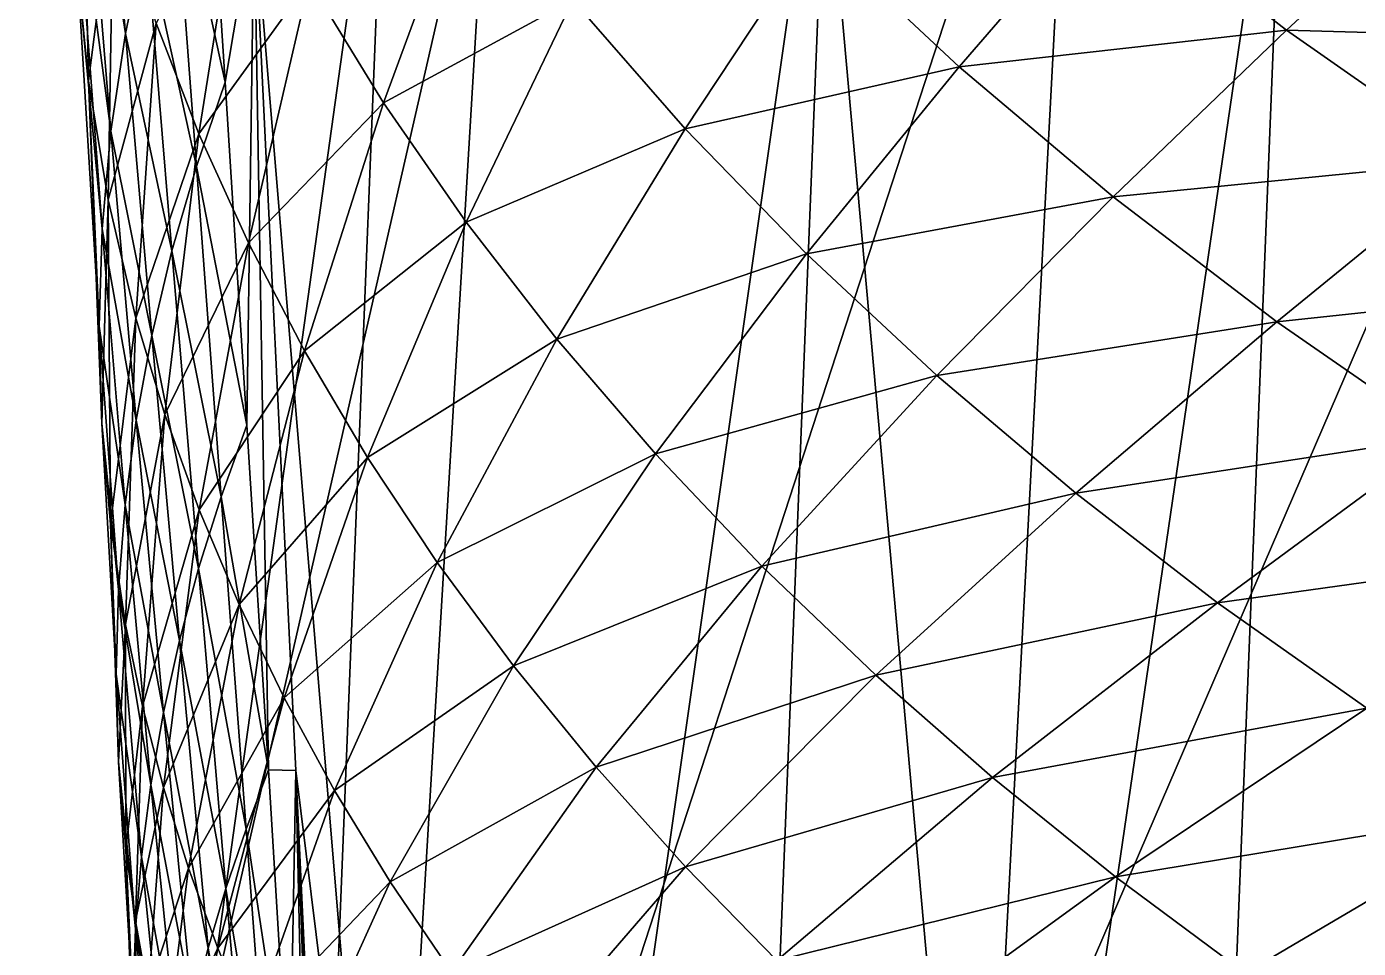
# Model space of a CAD drawing. Extents: x -53 to 3.8, y 0 to 88.2.
# Drawn here: x -45.78 to -44.886, y 13.603 to 14.223 of the extents above; entities that cross this region are included whole.
import ezdxf

# ---------------------------------------------------------------- set-up
doc = ezdxf.new("R2010")
doc.units = 0

msp = doc.modelspace()

# ---------------------------------------------------------------- linework, layer by layer
for points in [[(-45.38, 15.8717, 10.8239), (-45.5381, 13.2264, 11.0526), (-45.6277, 14.3007, 10.2354)], [(-45.5381, 13.2264, 11.0526), (-45.38, 15.8717, 10.8239), (-45.1428, 13.2264, 12.8948)], [(-45.1428, 13.2264, 12.8948), (-45.38, 15.8717, 10.8239), (-45.0031, 15.8717, 12.6278)], [(-45.0031, 15.8717, 12.6278), (-44.7475, 13.2264, 14.7369), (-45.1428, 13.2264, 12.8948)], [(-44.6262, 15.8717, 14.4318), (-44.7475, 13.2264, 14.7369), (-45.0031, 15.8717, 12.6278)], [(-45.9621, 15.7213), (-45.6309, 15.462), (-46.4943, 10.7043)], [(-46.4943, 10.7043), (-45.6309, 15.462), (-46.3078, 10.7126)], [(-45.6309, 15.462), (-45.2739, 15.2377), (-46.3078, 10.7126)], [(-46.3078, 10.7126), (-45.2739, 15.2377), (-44.8955, 15.051)], [(-44.8955, 15.051), (-44.5001, 14.904), (-46.3078, 10.7126)], [(-44.5001, 14.904), (-44.0915, 14.798), (-46.3078, 10.7126)], [(-46.3078, 10.7126), (-44.0915, 14.798), (-43.6745, 14.734)], [(-43.6745, 14.734), (-43.253, 14.7126), (-46.3078, 10.7126)], [(-46.3078, 10.7126), (-5.90286, 14.7126), (-2.82602, 10.7126)], [(-43.253, 14.7126), (-5.90286, 14.7126), (-46.3078, 10.7126)], [(-45.7459, 14.4191, 9.32061), (-45.7379, 14.4971, 9.44075), (-45.714, 14.2179, 9.71043)], [(-45.714, 14.2179, 9.71043), (-45.7379, 14.4971, 9.44075), (-45.7004, 14.2834, 9.81489)], [(-45.5379, 14.4258, 23.3155), (-45.9396, 11.5406, 23.282), (-45.6534, 11.5406, 23.7551)], [(-45.8242, 14.4258, 22.8472), (-45.9396, 11.5406, 23.282), (-45.5379, 14.4258, 23.3155)], [(-45.6534, 11.5406, 23.7551), (-45.2414, 14.4258, 23.7774), (-45.5379, 14.4258, 23.3155)], [(-45.3569, 11.5406, 24.2219), (-45.2414, 14.4258, 23.7774), (-45.6534, 11.5406, 23.7551)], [(-45.3569, 11.5406, 24.2219), (-44.9348, 14.4258, 24.2327), (-45.2414, 14.4258, 23.7774)], [(-45.0502, 11.5406, 24.682), (-44.9348, 14.4258, 24.2327), (-45.3569, 11.5406, 24.2219)], [(-44.6182, 14.4258, 24.6811), (-45.0502, 11.5406, 24.682), (-44.7333, 11.5406, 25.1353)], [(-44.9348, 14.4258, 24.2327), (-45.0502, 11.5406, 24.682), (-44.6182, 14.4258, 24.6811)], [(-45.7487, 14.3412, 9.20019), (-45.7459, 14.4191, 9.32061), (-45.7238, 14.1524, 9.60558)], [(-45.7238, 14.1524, 9.60558), (-45.7459, 14.4191, 9.32061), (-45.714, 14.2179, 9.71043)], [(-45.683, 14.3488, 9.91887), (-45.6619, 14.4141, 10.0223), (-45.647, 14.1852, 10.1804)], [(-45.647, 14.1852, 10.1804), (-45.6619, 14.4141, 10.0223), (-45.6277, 14.3007, 10.2354)], [(-45.7389, 14.1861, 8.95916), (-45.7436, 14.4091, 8.63485), (-45.7464, 14.2635, 9.07966)], [(-45.7389, 14.1861, 8.95916), (-45.722, 14.3165, 8.49615), (-45.7436, 14.4091, 8.63485)], [(-45.683, 14.3488, 9.91887), (-45.6664, 14.1286, 10.0886), (-45.7004, 14.2834, 9.81489)], [(-45.683, 14.3488, 9.91887), (-45.647, 14.1852, 10.1804), (-45.6664, 14.1286, 10.0886)], [(-45.7297, 14.0868, 9.50045), (-45.7487, 14.3412, 9.20019), (-45.7238, 14.1524, 9.60558)], [(-45.7464, 14.2635, 9.07966), (-45.7487, 14.3412, 9.20019), (-45.7297, 14.0868, 9.50045)], [(-45.6648, 14.1506, 8.24584), (-45.6352, 14.336, 7.88667), (-45.6934, 14.2249, 8.35814)], [(-45.6648, 14.1506, 8.24584), (-45.5907, 14.2531, 7.76633), (-45.6352, 14.336, 7.88667)], [(-45.5407, 14.1714, 7.64729), (-45.4828, 14.3288, 7.28963), (-45.5907, 14.2531, 7.76633)], [(-45.5407, 14.1714, 7.64729), (-45.4137, 14.2403, 7.16623), (-45.4828, 14.3288, 7.28963)], [(-45.7257, 14.1061, 8.83416), (-45.722, 14.3165, 8.49615), (-45.7389, 14.1861, 8.95916)], [(-45.7257, 14.1061, 8.83416), (-45.6934, 14.2249, 8.35814), (-45.722, 14.3165, 8.49615)], [(-45.1543, 14.1955, 6.57819), (-45.0533, 14.3123, 6.25354), (-45.251, 14.286, 6.69967)], [(-45.1543, 14.1955, 6.57819), (-44.9345, 14.2201, 6.13497), (-45.0533, 14.3123, 6.25354)], [(-44.9345, 14.2201, 6.13497), (-44.8436, 14.3042, 5.89049), (-45.0533, 14.3123, 6.25354)], [(-45.6325, 13.9548, 10.3368), (-45.647, 14.1852, 10.1804), (-45.6277, 14.3007, 10.2354)], [(-45.6325, 13.9548, 10.3368), (-45.6277, 14.3007, 10.2354), (-45.6181, 13.7234, 10.492)], [(-45.6277, 14.3007, 10.2354), (-45.5381, 13.2264, 11.0526), (-45.5996, 13.7229, 10.5824)], [(-45.5996, 13.7229, 10.5824), (-45.6181, 13.7234, 10.492), (-45.6277, 14.3007, 10.2354)], [(-44.9345, 14.2201, 6.13497), (-44.7056, 14.2136, 5.77726), (-44.8436, 14.3042, 5.89049)], [(-45.7004, 14.2834, 9.81489), (-45.6828, 14.0719, 9.99625), (-45.714, 14.2179, 9.71043)], [(-45.7004, 14.2834, 9.81489), (-45.6664, 14.1286, 10.0886), (-45.6828, 14.0719, 9.99625)], [(-45.3383, 14.1539, 7.045), (-45.251, 14.286, 6.69967), (-45.4137, 14.2403, 7.16623)], [(-45.3383, 14.1539, 7.045), (-45.1543, 14.1955, 6.57819), (-45.251, 14.286, 6.69967)], [(-45.7317, 14.0213, 9.39514), (-45.7464, 14.2635, 9.07966), (-45.7297, 14.0868, 9.50045)], [(-45.7389, 14.1861, 8.95916), (-45.7464, 14.2635, 9.07966), (-45.7317, 14.0213, 9.39514)], [(-45.6315, 14.0772, 8.13432), (-45.5907, 14.2531, 7.76633), (-45.6648, 14.1506, 8.24584)], [(-45.6315, 14.0772, 8.13432), (-45.5407, 14.1714, 7.64729), (-45.5907, 14.2531, 7.76633)], [(-45.4852, 14.0912, 7.52973), (-45.4137, 14.2403, 7.16623), (-45.5407, 14.1714, 7.64729)], [(-45.4852, 14.0912, 7.52973), (-45.3383, 14.1539, 7.045), (-45.4137, 14.2403, 7.16623)], [(-45.707, 14.0266, 8.70956), (-45.6934, 14.2249, 8.35814), (-45.7257, 14.1061, 8.83416)], [(-45.714, 14.2179, 9.71043), (-45.6963, 14.0151, 9.90354), (-45.7238, 14.1524, 9.60558)], [(-45.714, 14.2179, 9.71043), (-45.6828, 14.0719, 9.99625), (-45.6963, 14.0151, 9.90354)], [(-45.707, 14.0266, 8.70956), (-45.6648, 14.1506, 8.24584), (-45.6934, 14.2249, 8.35814)], [(-45.0509, 14.1082, 6.45993), (-44.9345, 14.2201, 6.13497), (-45.1543, 14.1955, 6.57819)], [(-45.0509, 14.1082, 6.45993), (-44.8088, 14.1322, 6.02046), (-44.9345, 14.2201, 6.13497)], [(-44.8088, 14.1322, 6.02046), (-44.7056, 14.2136, 5.77726), (-44.9345, 14.2201, 6.13497)], [(-45.2568, 14.0698, 6.92616), (-45.1543, 14.1955, 6.57819), (-45.3383, 14.1539, 7.045)], [(-45.2568, 14.0698, 6.92616), (-45.0509, 14.1082, 6.45993), (-45.1543, 14.1955, 6.57819)], [(-45.7299, 13.956, 9.28976), (-45.7389, 14.1861, 8.95916), (-45.7317, 14.0213, 9.39514)], [(-45.7257, 14.1061, 8.83416), (-45.7389, 14.1861, 8.95916), (-45.7299, 13.956, 9.28976)], [(-45.6664, 14.1286, 10.0886), (-45.647, 14.1852, 10.1804), (-45.6325, 13.9548, 10.3368)], [(-45.5938, 14.0047, 8.0237), (-45.5407, 14.1714, 7.64729), (-45.6315, 14.0772, 8.13432)], [(-45.5938, 14.0047, 8.0237), (-45.4852, 14.0912, 7.52973), (-45.5407, 14.1714, 7.64729)], [(-45.7238, 14.1524, 9.60558), (-45.7068, 13.9582, 9.81049), (-45.7297, 14.0868, 9.50045)], [(-45.7238, 14.1524, 9.60558), (-45.6963, 14.0151, 9.90354), (-45.7068, 13.9582, 9.81049)], [(-45.6876, 13.962, 8.60795), (-45.6648, 14.1506, 8.24584), (-45.707, 14.0266, 8.70956)], [(-45.6876, 13.962, 8.60795), (-45.6315, 14.0772, 8.13432), (-45.6648, 14.1506, 8.24584)], [(-45.4243, 14.0125, 7.4138), (-45.3383, 14.1539, 7.045), (-45.4852, 14.0912, 7.52973)], [(-45.4243, 14.0125, 7.4138), (-45.2568, 14.0698, 6.92616), (-45.3383, 14.1539, 7.045)], [(-45.6828, 14.0719, 9.99625), (-45.6664, 14.1286, 10.0886), (-45.6498, 13.9067, 10.2572)], [(-45.6498, 13.9067, 10.2572), (-45.6664, 14.1286, 10.0886), (-45.6325, 13.9548, 10.3368)], [(-44.941, 14.0243, 6.3451), (-44.8088, 14.1322, 6.02046), (-45.0509, 14.1082, 6.45993)], [(-44.941, 14.0243, 6.3451), (-44.6815, 14.0519, 5.91441), (-44.8088, 14.1322, 6.02046)], [(-45.724, 13.8884, 9.18029), (-45.7257, 14.1061, 8.83416), (-45.7299, 13.956, 9.28976)], [(-45.707, 14.0266, 8.70956), (-45.7257, 14.1061, 8.83416), (-45.724, 13.8884, 9.18029)], [(-45.1693, 13.9882, 6.80992), (-45.0509, 14.1082, 6.45993), (-45.2568, 14.0698, 6.92616)], [(-45.1693, 13.9882, 6.80992), (-44.941, 14.0243, 6.3451), (-45.0509, 14.1082, 6.45993)], [(-45.7297, 14.0868, 9.50045), (-45.7142, 13.9013, 9.71717), (-45.7317, 14.0213, 9.39514)], [(-45.7297, 14.0868, 9.50045), (-45.7068, 13.9582, 9.81049), (-45.7142, 13.9013, 9.71717)], [(-45.5515, 13.9331, 7.91411), (-45.4852, 14.0912, 7.52973), (-45.5938, 14.0047, 8.0237)], [(-45.5515, 13.9331, 7.91411), (-45.4243, 14.0125, 7.4138), (-45.4852, 14.0912, 7.52973)], [(-45.6646, 13.898, 8.50683), (-45.6315, 14.0772, 8.13432), (-45.6876, 13.962, 8.60795)], [(-45.6646, 13.898, 8.50683), (-45.5938, 14.0047, 8.0237), (-45.6315, 14.0772, 8.13432)], [(-45.6963, 14.0151, 9.90354), (-45.6828, 14.0719, 9.99625), (-45.6649, 13.8585, 10.1772)], [(-45.6649, 13.8585, 10.1772), (-45.6828, 14.0719, 9.99625), (-45.6498, 13.9067, 10.2572)], [(-45.3581, 13.9355, 7.29969), (-45.2568, 14.0698, 6.92616), (-45.4243, 14.0125, 7.4138)], [(-45.3581, 13.9355, 7.29969), (-45.1693, 13.9882, 6.80992), (-45.2568, 14.0698, 6.92616)], [(-44.8295, 13.9469, 6.23815), (-44.6815, 14.0519, 5.91441), (-44.941, 14.0243, 6.3451)], [(-45.7317, 14.0213, 9.39514), (-45.7187, 13.8444, 9.62365), (-45.7299, 13.956, 9.28976)], [(-45.7317, 14.0213, 9.39514), (-45.7142, 13.9013, 9.71717), (-45.7187, 13.8444, 9.62365)], [(-45.7139, 13.821, 9.07097), (-45.707, 14.0266, 8.70956), (-45.724, 13.8884, 9.18029)], [(-45.6876, 13.962, 8.60795), (-45.707, 14.0266, 8.70956), (-45.7139, 13.821, 9.07097)], [(-45.0759, 13.9091, 6.69646), (-44.941, 14.0243, 6.3451), (-45.1693, 13.9882, 6.80992)], [(-45.0759, 13.9091, 6.69646), (-44.8295, 13.9469, 6.23815), (-44.941, 14.0243, 6.3451)], [(-45.7068, 13.9582, 9.81049), (-45.6963, 14.0151, 9.90354), (-45.6778, 13.8102, 10.0968)], [(-45.6778, 13.8102, 10.0968), (-45.6963, 14.0151, 9.90354), (-45.6649, 13.8585, 10.1772)], [(-45.5047, 13.8626, 7.80569), (-45.4243, 14.0125, 7.4138), (-45.5515, 13.9331, 7.91411)], [(-45.5047, 13.8626, 7.80569), (-45.3581, 13.9355, 7.29969), (-45.4243, 14.0125, 7.4138)], [(-45.6378, 13.8345, 8.40627), (-45.5938, 14.0047, 8.0237), (-45.6646, 13.898, 8.50683)], [(-45.6378, 13.8345, 8.40627), (-45.5515, 13.9331, 7.91411), (-45.5938, 14.0047, 8.0237)], [(-45.2868, 13.8602, 7.18758), (-45.1693, 13.9882, 6.80992), (-45.3581, 13.9355, 7.29969)], [(-45.2868, 13.8602, 7.18758), (-45.0759, 13.9091, 6.69646), (-45.1693, 13.9882, 6.80992)], [(-45.7142, 13.9013, 9.71717), (-45.7068, 13.9582, 9.81049), (-45.6885, 13.7618, 10.0162)], [(-45.7026, 13.7662, 8.98165), (-45.6876, 13.962, 8.60795), (-45.7139, 13.821, 9.07097)], [(-45.6885, 13.7618, 10.0162), (-45.7068, 13.9582, 9.81049), (-45.6778, 13.8102, 10.0968)], [(-45.6646, 13.898, 8.50683), (-45.6876, 13.962, 8.60795), (-45.7026, 13.7662, 8.98165)], [(-45.7299, 13.956, 9.28976), (-45.7202, 13.7876, 9.53001), (-45.724, 13.8884, 9.18029)], [(-45.7299, 13.956, 9.28976), (-45.7187, 13.8444, 9.62365), (-45.7202, 13.7876, 9.53001)], [(-45.6498, 13.9067, 10.2572), (-45.6325, 13.9548, 10.3368), (-45.6181, 13.7234, 10.492)], [(-44.9808, 13.8356, 6.59019), (-44.8295, 13.9469, 6.23815), (-45.0759, 13.9091, 6.69646)], [(-44.9808, 13.8356, 6.59019), (-44.7124, 13.873, 6.13478), (-44.8295, 13.9469, 6.23815)], [(-45.6075, 13.7717, 8.30639), (-45.5515, 13.9331, 7.91411), (-45.6378, 13.8345, 8.40627)], [(-45.6075, 13.7717, 8.30639), (-45.5047, 13.8626, 7.80569), (-45.5515, 13.9331, 7.91411)], [(-45.4535, 13.7932, 7.69857), (-45.3581, 13.9355, 7.29969), (-45.5047, 13.8626, 7.80569)], [(-45.4535, 13.7932, 7.69857), (-45.2868, 13.8602, 7.18758), (-45.3581, 13.9355, 7.29969)], [(-45.6331, 13.6835, 10.4251), (-45.6649, 13.8585, 10.1772), (-45.6498, 13.9067, 10.2572)], [(-45.6498, 13.9067, 10.2572), (-45.6181, 13.7234, 10.492), (-45.6331, 13.6835, 10.4251)], [(-45.2103, 13.7869, 7.0776), (-45.0759, 13.9091, 6.69646), (-45.2868, 13.8602, 7.18758)], [(-45.2103, 13.7869, 7.0776), (-44.9808, 13.8356, 6.59019), (-45.0759, 13.9091, 6.69646)], [(-45.7187, 13.8444, 9.62365), (-45.7142, 13.9013, 9.71717), (-45.697, 13.7133, 9.93532)], [(-45.697, 13.7133, 9.93532), (-45.7142, 13.9013, 9.71717), (-45.6885, 13.7618, 10.0162)], [(-45.6885, 13.7116, 8.89258), (-45.6646, 13.898, 8.50683), (-45.7026, 13.7662, 8.98165)], [(-45.6378, 13.8345, 8.40627), (-45.6646, 13.898, 8.50683), (-45.6885, 13.7116, 8.89258)], [(-45.724, 13.8884, 9.18029), (-45.7186, 13.7287, 9.43265), (-45.7139, 13.821, 9.07097)], [(-45.724, 13.8884, 9.18029), (-45.7202, 13.7876, 9.53001), (-45.7186, 13.7287, 9.43265)], [(-44.8806, 13.7648, 6.48684), (-44.7124, 13.873, 6.13478), (-44.9808, 13.8356, 6.59019)], [(-45.5736, 13.7095, 8.20727), (-45.5047, 13.8626, 7.80569), (-45.6075, 13.7717, 8.30639)], [(-45.5736, 13.7095, 8.20727), (-45.4535, 13.7932, 7.69857), (-45.5047, 13.8626, 7.80569)], [(-45.3979, 13.7251, 7.59289), (-45.2868, 13.8602, 7.18758), (-45.4535, 13.7932, 7.69857)], [(-45.3979, 13.7251, 7.59289), (-45.2103, 13.7869, 7.0776), (-45.2868, 13.8602, 7.18758)], [(-45.6466, 13.6436, 10.3579), (-45.6778, 13.8102, 10.0968), (-45.6649, 13.8585, 10.1772)], [(-45.6466, 13.6436, 10.3579), (-45.6649, 13.8585, 10.1772), (-45.6331, 13.6835, 10.4251)], [(-45.7202, 13.7876, 9.53001), (-45.7187, 13.8444, 9.62365), (-45.7032, 13.6649, 9.85426)], [(-45.7032, 13.6649, 9.85426), (-45.7187, 13.8444, 9.62365), (-45.697, 13.7133, 9.93532)], [(-45.6717, 13.6574, 8.80381), (-45.6378, 13.8345, 8.40627), (-45.6885, 13.7116, 8.89258)], [(-45.6075, 13.7717, 8.30639), (-45.6378, 13.8345, 8.40627), (-45.6717, 13.6574, 8.80381)], [(-45.132, 13.7182, 6.97404), (-44.9808, 13.8356, 6.59019), (-45.2103, 13.7869, 7.0776)], [(-45.132, 13.7182, 6.97404), (-44.8806, 13.7648, 6.48684), (-44.9808, 13.8356, 6.59019)], [(-45.7139, 13.821, 9.07097), (-45.7186, 13.7287, 9.43265), (-45.7137, 13.67, 9.33532)], [(-45.7139, 13.821, 9.07097), (-45.7137, 13.67, 9.33532), (-45.7026, 13.7662, 8.98165)], [(-45.6585, 13.6036, 10.2904), (-45.6885, 13.7618, 10.0162), (-45.6778, 13.8102, 10.0968)], [(-45.6585, 13.6036, 10.2904), (-45.6778, 13.8102, 10.0968), (-45.6466, 13.6436, 10.3579)], [(-45.5362, 13.6481, 8.10901), (-45.4535, 13.7932, 7.69857), (-45.5736, 13.7095, 8.20727)], [(-45.5362, 13.6481, 8.10901), (-45.3979, 13.7251, 7.59289), (-45.4535, 13.7932, 7.69857)], [(-45.7072, 13.6165, 9.77304), (-45.7202, 13.7876, 9.53001), (-45.7032, 13.6649, 9.85426)], [(-45.7186, 13.7287, 9.43265), (-45.7202, 13.7876, 9.53001), (-45.7072, 13.6165, 9.77304)], [(-45.3381, 13.6583, 7.48875), (-45.2103, 13.7869, 7.0776), (-45.3979, 13.7251, 7.59289)], [(-45.3381, 13.6583, 7.48875), (-45.132, 13.7182, 6.97404), (-45.2103, 13.7869, 7.0776)], [(-45.6521, 13.6035, 8.71542), (-45.6075, 13.7717, 8.30639), (-45.6717, 13.6574, 8.80381)], [(-45.5736, 13.7095, 8.20727), (-45.6075, 13.7717, 8.30639), (-45.6521, 13.6035, 8.71542)], [(-45.7026, 13.7662, 8.98165), (-45.7137, 13.67, 9.33532), (-45.7073, 13.622, 9.2557)], [(-45.7026, 13.7662, 8.98165), (-45.7073, 13.622, 9.2557), (-45.6885, 13.7116, 8.89258)], [(-45.6689, 13.5635, 10.2227), (-45.697, 13.7133, 9.93532), (-45.6885, 13.7618, 10.0162)], [(-45.6689, 13.5635, 10.2227), (-45.6885, 13.7618, 10.0162), (-45.6585, 13.6036, 10.2904)], [(-45.0493, 13.6515, 6.87274), (-44.8806, 13.7648, 6.48684), (-45.132, 13.7182, 6.97404)], [(-45.0493, 13.6515, 6.87274), (-44.7755, 13.6967, 6.38658), (-44.8806, 13.7648, 6.48684)], [(-45.709, 13.5662, 9.68855), (-45.7186, 13.7287, 9.43265), (-45.7072, 13.6165, 9.77304)], [(-45.7137, 13.67, 9.33532), (-45.7186, 13.7287, 9.43265), (-45.709, 13.5662, 9.68855)], [(-45.4952, 13.5874, 8.0117), (-45.3979, 13.7251, 7.59289), (-45.5362, 13.6481, 8.10901)], [(-45.4952, 13.5874, 8.0117), (-45.3381, 13.6583, 7.48875), (-45.3979, 13.7251, 7.59289)], [(-45.6181, 13.7234, 10.492), (-45.6038, 13.4912, 10.6463), (-45.6331, 13.6835, 10.4251)], [(-45.6038, 13.4912, 10.6463), (-45.6181, 13.7234, 10.492), (-45.5996, 13.7229, 10.5824)], [(-45.5894, 13.2584, 10.8002), (-45.6038, 13.4912, 10.6463), (-45.5996, 13.7229, 10.5824)], [(-45.5996, 13.7229, 10.5824), (-45.5381, 13.2264, 11.0526), (-45.5449, 12.5604, 11.2628)], [(-45.5601, 12.7927, 11.1081), (-45.5996, 13.7229, 10.5824), (-45.5449, 12.5604, 11.2628)], [(-45.5749, 13.0254, 10.954), (-45.5996, 13.7229, 10.5824), (-45.5601, 12.7927, 11.1081)], [(-45.5894, 13.2584, 10.8002), (-45.5996, 13.7229, 10.5824), (-45.5749, 13.0254, 10.954)], [(-45.2766, 13.5953, 7.39021), (-45.132, 13.7182, 6.97404), (-45.3381, 13.6583, 7.48875)], [(-45.2766, 13.5953, 7.39021), (-45.0493, 13.6515, 6.87274), (-45.132, 13.7182, 6.97404)], [(-45.6885, 13.7116, 8.89258), (-45.7073, 13.622, 9.2557), (-45.6987, 13.5743, 9.1762)], [(-45.6777, 13.5234, 10.1549), (-45.7032, 13.6649, 9.85426), (-45.697, 13.7133, 9.93532)], [(-45.6885, 13.7116, 8.89258), (-45.6987, 13.5743, 9.1762), (-45.6717, 13.6574, 8.80381)], [(-45.6777, 13.5234, 10.1549), (-45.697, 13.7133, 9.93532), (-45.6689, 13.5635, 10.2227)], [(-45.6298, 13.55, 8.62745), (-45.5736, 13.7095, 8.20727), (-45.6521, 13.6035, 8.71542)], [(-45.5362, 13.6481, 8.10901), (-45.5736, 13.7095, 8.20727), (-45.6298, 13.55, 8.62745)], [(-44.9622, 13.5868, 6.77385), (-44.7755, 13.6967, 6.38658), (-45.0493, 13.6515, 6.87274)], [(-44.9622, 13.5868, 6.77385), (-44.7198, 13.6034, 6.3877), (-44.7755, 13.6967, 6.38658)], [(-45.6162, 13.4594, 10.5925), (-45.6466, 13.6436, 10.3579), (-45.6331, 13.6835, 10.4251)], [(-45.6331, 13.6835, 10.4251), (-45.6038, 13.4912, 10.6463), (-45.6162, 13.4594, 10.5925)], [(-45.7084, 13.516, 9.60399), (-45.7137, 13.67, 9.33532), (-45.709, 13.5662, 9.68855)], [(-45.7073, 13.622, 9.2557), (-45.7137, 13.67, 9.33532), (-45.7084, 13.516, 9.60399)], [(-45.6849, 13.4832, 10.0868), (-45.7072, 13.6165, 9.77304), (-45.7032, 13.6649, 9.85426)], [(-45.6849, 13.4832, 10.0868), (-45.7032, 13.6649, 9.85426), (-45.6777, 13.5234, 10.1549)], [(-45.6717, 13.6574, 8.80381), (-45.6987, 13.5743, 9.1762), (-45.688, 13.5267, 9.09686)], [(-45.6717, 13.6574, 8.80381), (-45.688, 13.5267, 9.09686), (-45.6521, 13.6035, 8.71542)], [(-45.4508, 13.5277, 7.91544), (-45.3381, 13.6583, 7.48875), (-45.4952, 13.5874, 8.0117)], [(-45.4508, 13.5277, 7.91544), (-45.2766, 13.5953, 7.39021), (-45.3381, 13.6583, 7.48875)], [(-45.6048, 13.4969, 8.53999), (-45.5362, 13.6481, 8.10901), (-45.6298, 13.55, 8.62745)], [(-45.4952, 13.5874, 8.0117), (-45.5362, 13.6481, 8.10901), (-45.6048, 13.4969, 8.53999)], [(-45.2113, 13.5337, 7.29333), (-45.0493, 13.6515, 6.87274), (-45.2766, 13.5953, 7.39021)], [(-45.2113, 13.5337, 7.29333), (-44.9622, 13.5868, 6.77385), (-45.0493, 13.6515, 6.87274)], [(-45.6277, 13.4276, 10.5385), (-45.6585, 13.6036, 10.2904), (-45.6466, 13.6436, 10.3579)], [(-45.6277, 13.4276, 10.5385), (-45.6466, 13.6436, 10.3579), (-45.6162, 13.4594, 10.5925)], [(-45.7061, 13.475, 9.53476), (-45.7073, 13.622, 9.2557), (-45.7084, 13.516, 9.60399)], [(-45.6987, 13.5743, 9.1762), (-45.7073, 13.622, 9.2557), (-45.7061, 13.475, 9.53476)], [(-45.6906, 13.4431, 10.0187), (-45.709, 13.5662, 9.68855), (-45.7072, 13.6165, 9.77304)], [(-45.6906, 13.4431, 10.0187), (-45.7072, 13.6165, 9.77304), (-45.6849, 13.4832, 10.0868)], [(-45.6521, 13.6035, 8.71542), (-45.688, 13.5267, 9.09686), (-45.6751, 13.4794, 9.01771)], [(-45.6521, 13.6035, 8.71542), (-45.6751, 13.4794, 9.01771), (-45.6298, 13.55, 8.62745)], [(-45.6381, 13.3957, 10.4844), (-45.6689, 13.5635, 10.2227), (-45.6585, 13.6036, 10.2904)], [(-45.6381, 13.3957, 10.4844), (-45.6585, 13.6036, 10.2904), (-45.6277, 13.4276, 10.5385)]]:
    msp.add_3dface(points)

doc.saveas('drawing.dxf')
